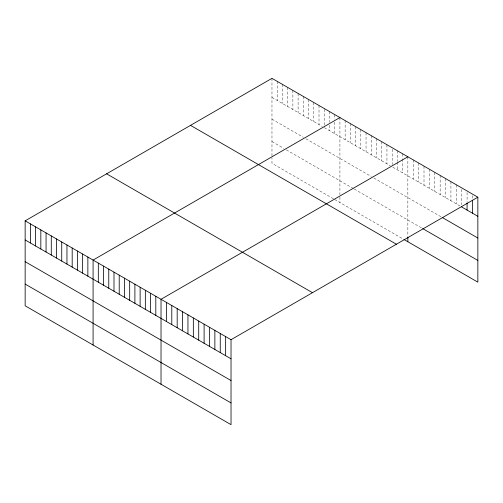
<?xml version="1.0" encoding="UTF-8"?>
<svg xmlns="http://www.w3.org/2000/svg" width="503" height="503" viewBox="0 0 503 503"><rect width="100%" height="100%" fill="white"/><g stroke="black" fill="none" stroke-linecap="round" stroke-linejoin="round"><path stroke-width="0.38" stroke-dasharray="2.52 1.89" d="M271.972 78.342L271.972 156.307M271.972 97.444L322.278 126.486M324.234 127.617L390.215 165.713M392.83 167.216L460.352 206.205M271.972 119.173L303.334 137.281M305.943 138.79L371.271 176.503M373.886 178.012L441.508 217.051M271.972 141.563L283.736 148.354M286.345 149.863L353.634 188.707M354.288 189.084L421.986 228.173M333.382 198.748L271.972 163.293L271.972 157.86M334.69 199.502L402.626 238.724M472.468 195.623L472.468 198.679M467.08 192.517L467.08 202.445M461.697 189.405L461.697 204.69M456.315 184.771L456.315 203.872M450.927 181.658L450.927 200.76M445.545 178.552L445.545 197.654M440.156 175.44L440.156 194.548M434.774 172.334L434.774 191.436M429.392 169.228L429.392 188.329M424.004 166.116L424.004 185.217M418.622 163.01L418.622 182.111M413.24 159.897L413.24 179.005M407.851 156.791L407.851 236.309M402.626 153.773L402.626 158.357M402.626 159.124L402.626 172.875M397.401 150.755L397.401 161.457M397.401 162.218L397.401 169.857M392.177 149.265L392.177 164.55M386.945 144.719L386.945 163.827M381.72 141.708L381.72 160.809M376.495 138.69L376.495 157.791M371.271 135.672L371.271 154.773M366.046 132.654L366.046 151.755M360.821 129.636L360.821 148.737M355.59 126.618L355.59 145.719M350.365 123.6L350.365 142.701M345.14 120.582L345.14 139.689M339.915 117.57L339.915 194.755M339.915 197.088L339.915 202.52M334.69 114.552L334.69 119.136M334.69 122.191L334.69 133.653M329.459 111.534L329.459 122.229M329.459 125.285L329.459 130.635M324.234 109.277L324.234 126.09M319.009 105.498L319.009 124.599M313.784 102.48L313.784 121.581M308.559 99.462L308.559 118.563M303.334 96.444L303.334 115.552M298.103 93.426L298.103 112.534M292.878 90.414L292.878 109.516M287.653 87.396L287.653 106.498M282.428 84.378L282.428 103.48M277.203 81.36L277.203 100.462"/><path stroke-width="0.75" d="M477.85 197.201L231.028 339.707L231.028 424.658L25.15 305.799L25.15 220.848L271.972 78.342L477.85 197.201L477.85 282.152L403.934 239.478M339.915 117.57L93.086 260.07L93.086 345.02M407.851 156.791L161.029 299.291L161.029 384.242M461.697 206.978L477.85 216.309M442.181 217.441L477.85 238.038M422.658 228.563L477.85 260.422M190.524 125.366L396.395 244.232M106.605 173.818L312.476 292.683M25.15 220.848L231.028 339.707M25.15 239.95L231.028 358.809M25.15 261.679L231.028 380.538M25.15 284.069L231.028 402.928M472.468 200.207L472.468 213.197M467.08 203.212L467.08 210.091M407.851 237.083L407.851 241.742M225.64 336.595L225.64 355.703M220.257 333.489L220.257 352.59M214.869 330.383L214.869 349.484M209.487 327.271L209.487 346.372M204.105 324.165L204.105 343.266M198.716 321.052L198.716 340.16M193.334 317.946L193.334 337.048M187.952 314.84L187.952 333.942M182.564 311.728L182.564 330.829M177.182 308.622L177.182 327.723M171.793 305.51L171.793 324.611M166.411 302.404L166.411 321.505M155.804 296.28L155.804 315.381M150.573 293.262L150.573 312.363M145.348 290.244L145.348 309.345M140.123 287.226L140.123 306.327M134.898 284.208L134.898 303.309M129.673 281.19L129.673 300.291M124.442 278.172L124.442 297.273M119.217 275.154L119.217 294.261M113.992 272.142L113.992 291.243M108.767 269.124L108.767 288.225M103.543 266.106L103.543 285.207M98.318 263.088L98.318 282.189M87.862 257.052L87.862 276.153M82.637 254.034L82.637 273.135M77.412 251.016L77.412 270.124M72.187 247.998L72.187 267.106M66.956 244.986L66.956 264.088M61.731 241.968L61.731 261.07M56.506 238.95L56.506 258.052M51.281 235.932L51.281 255.034M46.056 232.914L46.056 252.016M40.831 229.896L40.831 248.998M35.6 226.878L35.6 245.986M30.375 223.86L30.375 242.968"/></g></svg>
